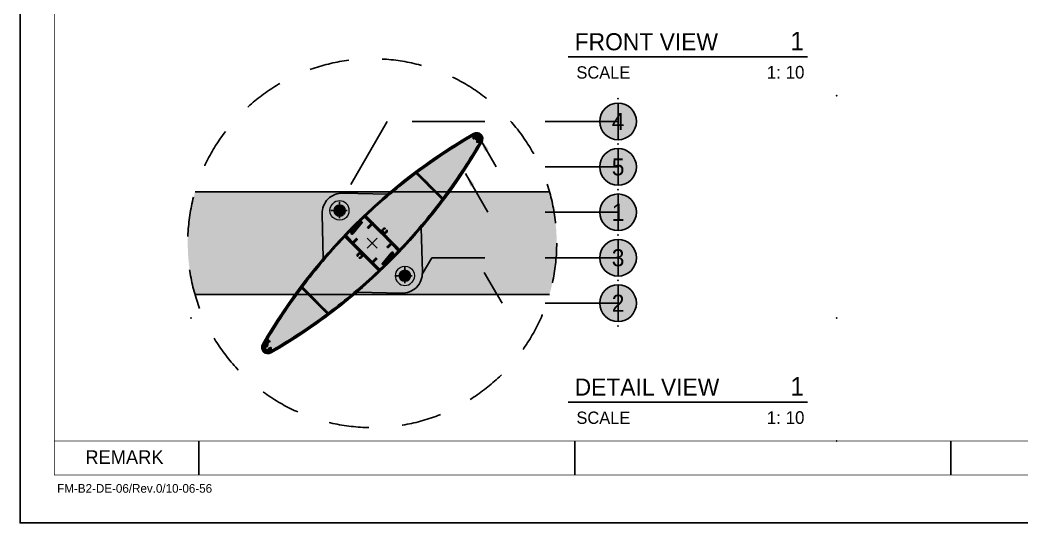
# Model space of a CAD drawing. Header units: millimetres. Extents: x -244126 to 368105, y -173968 to 259060.
# Drawn here: x -202266 to -200800, y 232018 to 232754 of the extents above; entities that cross this region are included whole.
import ezdxf
from ezdxf.enums import TextEntityAlignment as Align
from ezdxf.xclip import XClip

# ---------------------------------------------------------------- set-up
doc = ezdxf.new("R2010")
doc.units = ezdxf.units.MM
doc.header["$MEASUREMENT"] = 0
doc.header["$XCLIPFRAME"] = 0
for name, pattern in [('005_GG_TA_LINE', [13.75, 5, -1.25, 1.25, -1.25, 5]), ('BORDER2', [22.224999999999998, 6.35, -3.175, 6.35, -3.175, 0, -3.175]), ('HIDDEN', [9.524999999999999, 6.35, -3.175]), ('TA_GL_000.00010', [0.000275, 0.0001, -2.5e-05, 2.5e-05, -2.5e-05, 0.0001]), ('TA_HL_003.00000', [19.5, 10.65, -8.85]), ('TA_HL_011.00000', [71.5, 39.05, -32.45])]:
    doc.linetypes.add(name, pattern=pattern)
for name, color, linetype in [('000 - H A T C H', 8, 'Continuous'), ('000 - L I N E 0.1', 1, 'Continuous'), ('000 - SYMBOL CON', 1, 'Continuous'), ('000 - T E X T', 4, 'Continuous'), ('000 - TITLEBLOCK', 4, 'Continuous'), ('001 - ASCESSORIES', 1, 'Continuous'), ('A03_SUN LOUVER', 7, 'Continuous'), ('A04_TUBE SERIES', 7, 'Continuous')]:
    doc.layers.add(name, color=color, linetype=linetype)
doc.styles.add('BROWALLIA', font='BrowalliaUPC.ttf')
doc.styles.add('century gothic111111', font='CordiaUPC.ttf')
doc.styles.add('Cetury Gothic', font='GOTHIC.TTF')
doc.styles.add('TA', font='Cordia New.ttf', dxfattribs={"height": 4.5})

# ---------------------------------------------------------------- blocks, each defined once
blk = doc.blocks.new('A$Cfd196da9')
at = {"color": 0, "linetype": 'ByBlock', "const_width": 0.1}
blk.add_lwpolyline([(-143.5, -98.00000000003524), (96.5, -98.00000000003524), (96.5, 98.99999999999818), (-143.5, 98.99999999999818)], close=True, dxfattribs=at)
blk = doc.blocks.new('*U1673')
at = {"linetype": '005_GG_TA_LINE'}
blk.add_point((250, 299.9999999996476), dxfattribs=at)
at = {"layer": '000 - L I N E 0.1', "color": 21, "linetype": 'Continuous'}
blk.add_lwpolyline([(0, 71.1971339030606), (0, 0), (71.1971339030606, 0)], dxfattribs=at)
at = {"layer": '000 - T E X T', "color": 3}
for p, q in [((261.4765091135632, 119.9999999996498), (261.4765091135632, 69.99999999964984)), ((811.87375683754, 69.99999999964984), (811.87375683754, 119.9999999996498)), ((1362.271004561535, 69.99999999964984), (1362.271004561553, 119.9999999996498))]:
    blk.add_line(p, q, dxfattribs=at)
at = {"layer": '000 - T E X T', "color": 3, "const_width": 1}
blk.add_lwpolyline([(50, 119.9999999996498), (2450, 119.9999999996498)], dxfattribs=at)
at = {"layer": '000 - TITLEBLOCK', "color": 250}
blk.add_lwpolyline([(0, 0), (2970, 0), (2970, 2100), (0, 2100)], close=True, dxfattribs=at)
at = {"layer": '000 - T E X T', "color": 3, "xscale": 10, "yscale": 10, "zscale": 10}
blk.add_blockref('A$Cfd196da9', (1485, 1050), dxfattribs=at)
at = {"color": 4, "insert": (95.58882643084871, 106.4060291257647), "char_height": 20, "width": 1141.234948763232, "attachment_point": 1, "style": 'BROWALLIA'}
blk.add_mtext('{\\fCentury Gothic|b0|i0|c0|p34;REMARK}', dxfattribs=at)
at = {"color": 4, "style": 'TA'}
blk.add_attdef('PAPER_SIZE', text='', height=12.50998367345766, dxfattribs=at).set_placement((2842.995067850788, 49.87028139448739), align=Align.MIDDLE_RIGHT)
blk.add_attdef('SCALE_SIZE', text='', height=12.50998367345766, dxfattribs=at).set_placement((2867.554201128914, 50.13082263313663), align=Align.MIDDLE_LEFT)
at = {"layer": '000 - H A T C H', "color": 4, "insert": (54.36433684764779, 56.98803205547847), "char_height": 12.71377391126103, "attachment_point": 1, "style": 'century gothic111111'}
blk.add_mtext('FM-B2-DE-06/Rev.0/10-06-56', dxfattribs=at)
at = {"layer": '000 - T E X T', "color": 250, "style": 'TA'}
for tag, height, p in [('SUPERLINK', 10, (86.32317634900346, 2078.826699316296)), ('NAMEFILE', 10, (86.32317634900346, 2058.824493454349)), ('SC', 200, (16.81878784194168, 1876.05266127201))]:
    blk.add_attdef(tag, text='', height=height, dxfattribs=at).set_placement(p, align=Align.MIDDLE_LEFT)
at = {"layer": '000 - T E X T', "color": 4, "style": 'TA'}
for tag, height, p in [('NAME_JOB_1', 10, (2618.32502490668, 1691.250219992789)), ('NAME_JOB_2', 10, (2618.32502490668, 1669.433742874417)), ('NAME_PROJECT_1', 15, (2469.03275000479, 1594.845360615163)), ('NAME_PROJECT_2', 15, (2469.03275000479, 1557.845360615165)), ('NAME_PROJECT_3', 15, (2469.03275000479, 1520.845360615167)), ('CODE_VALUE_1', 9.5, (2605.742611941994, 1445.609880454931)), ('CODE_VALUE_2', 9.5, (2605.742611941994, 1415.609880454931)), ('PART_NAME_VALUE_1', 9.5, (2605.742611941994, 1379.371725649899)), ('PART_NAME_VALUE_2', 9.5, (2605.742611941994, 1349.371725649899)), ('PART_NAME_VALUE_3', 9.5, (2605.742611941994, 1319.371725649899)), ('MATTERIAL_VALUE_1', 18, (2609.784307075206, 1284.517467701721)), ('SPEC_VALUE', 18, (2609.784307075206, 1243.42055443356)), ('THICKNESS_VALUE', 18, (2609.784307075206, 1202.642230684746)), ('COATING_VALUE_1', 18, (2609.784307075206, 1162.501056879041)), ('COATING_VALUE_2', 18, (2609.784307075206, 1122.359883073336)), ('NAME_TITLE_1', 12, (2472.532750004793, 388.0866898310524)), ('NAME_TITLE_2', 12, (2472.532750004793, 354.7866898310531)), ('NAME_TITLE_3', 12, (2472.532750004793, 321.4866898310538)), ('DRAWING_NO1', 12, (2473.054355479308, 164.5768913194888)), ('DRAWING_NO2', 12, (2473.054355479308, 124.5724795955948))]:
    blk.add_attdef(tag, text='', height=height, dxfattribs=at).set_placement(p, align=Align.MIDDLE_LEFT)
for tag, p in [('NAME_DAFT', (2767.054879494062, 681.0803760391218)), ('NAME_CHECKED', (2767.054879494062, 612.9758482325178)), ('NAME_DESIGNER', (2767.054879494062, 546.0563036077792)), ('NAME_DESIGN_MGR', (2767.054879494062, 475.5818094374445))]:
    blk.add_attdef(tag, text='', height=18, dxfattribs=at).set_placement(p, align=Align.MIDDLE_CENTER)
for tag, p, height in [('REV', (2767.631510525644, 251.2497692452098), 18.7649755101865), ('NAME_REMARK', (276.4294988200709, 86.51984632989297), 20)]:
    blk.add_attdef(tag, p, '', height=height, dxfattribs=at)
at = {"layer": '000 - T E X T', "color": 4, "style": 'Cetury Gothic'}
for tag, p in [('SHEET_NO.', (2807.894714310223, 169.9887181451186)), ('TOTAL_SHEET_NO.', (2804.829214300662, 88.19920715664921))]:
    blk.add_attdef(tag, text='', height=18, dxfattribs=at).set_placement(p, align=Align.CENTER)
blk = doc.blocks.new('*U2947')
at = {"color": 4}
blk.add_line((-4.258498455800009, 5.700827209227327), (-39.25849845580001, 5.700827209227327), dxfattribs=at)
at = {"linetype": 'TA_GL_000.00010'}
blk.add_point((8.881784197001252e-16, 18), dxfattribs=at)
blk.add_point((0, 0))
at = {"color": 4, "linetype": 'BORDER2', "style": 'Cetury Gothic'}
blk.add_text('SCALE', height=1.8, dxfattribs=at).set_placement((-38.06962739612595, 2.507720990193548))
at = {"color": 0, "style": 'TA'}
for tag, p in [('HEADING2', (-38.32903347561796, 10.64992116065969)), ('HEADING', (-38.32903347561796, 6.649921160659689))]:
    blk.add_attdef(tag, p, '', height=2.5, dxfattribs=at)
for tag, height, p in [('LO', 2.7, (-4.758498455798417, 6.649921160659687)), ('SC', 1.85, (-4.699605285589541, 2.507720990193548))]:
    blk.add_attdef(tag, text='', height=height, dxfattribs=at).set_placement(p, align=Align.RIGHT)
blk = doc.blocks.new('*U1777')
at = {"color": 0}
blk.add_wipeout([(3.637978807091713e-12, 50), (3.637978807091713e-12, -50), (2500.0000000000036, -50), (2500.0000000000036, 50)], dxfattribs=at).dxf.layer = '001 - ASCESSORIES'
at = {"layer": '001 - ASCESSORIES', "color": 0}
blk.add_lwpolyline([(3.645084234449314e-12, 50.00000000000001), (3.623767952376511e-12, -49.99999999999999), (2500.000000000003, -50.00000000000016), (2500.000000000003, 49.99999999999983)], close=True, dxfattribs=at)
blk = doc.blocks.new('000 - ASSCESSORIES_FAMELINE_AL.END_CAP_FOR_AF_300_TOP_VIEW_PART_1_of_4')
at = {"layer": '000 - H A T C H'}
h = blk.add_hatch(color=250, dxfattribs=at)
edge = h.paths.add_edge_path()
edge.add_line((44.26472835011374, 23.25153372617945), (14.52266582313227, 54.66245292382609))
edge.add_arc((-0.3262194707072616, 40.44413862827247), 20.55844974400425, 43.75724557493645, 89.09079801459133)
edge.add_line((0, 61), (0, 54.39999996224135))
edge.add_arc((0, 44.99999996876431), 9.399999993477032, -90, 90, ccw=False)
edge.add_line((0, 35.59999997528728), (0, 0))
edge.add_line((0, 0), (150, 0))
edge.add_arc((143.9253125867756, -0.05756107502707097), 6.074960118860481, 0.5428934427453079, 74.97374580631451)
edge.add_arc((5.427125415735645e-11, -536.1842101542244), 561.1842101368545, 74.97302848763162, 85.47596078445538)
at = {"layer": '001 - ASCESSORIES', "color": 0}
blk.add_lwpolyline([(150, 0, 0.3340455848577997), (145.5562401227216, 5.794662744228845, 0.04588564638147995), (44.26472835011373, 23.25153372617933), (14.52266582313314, 54.66245292382519, 0.2004257880829333), (0, 61)], format="xyb", dxfattribs=at)
at = {"layer": '001 - ASCESSORIES', "color": 8, "linetype": 'Continuous', "lineweight": 15}
for radius in [9.399999993477033, 4.499999996877314]:
    blk.add_arc((0, 44.99999996876431), radius, 270, 90, dxfattribs=at)
blk = doc.blocks.new('000 - ASSCESSORIES_FAMELINE_AL.END_CAP_FOR_AF_300_TOP_VIEW')
at = {"layer": '001 - ASCESSORIES', "color": 0}
blk.add_point((0, 0), dxfattribs=at)
at = {"layer": '001 - ASCESSORIES', "color": 0, "xscale": -1}
blk.add_blockref('000 - ASSCESSORIES_FAMELINE_AL.END_CAP_FOR_AF_300_TOP_VIEW_PART_1_of_4', (0, 0), dxfattribs=at)
at = {"layer": '001 - ASCESSORIES', "color": 0}
blk.add_blockref('000 - ASSCESSORIES_FAMELINE_AL.END_CAP_FOR_AF_300_TOP_VIEW_PART_1_of_4', (0, 0), dxfattribs=at)
at = {"layer": '001 - ASCESSORIES', "color": 0, "rotation": 180}
blk.add_blockref('000 - ASSCESSORIES_FAMELINE_AL.END_CAP_FOR_AF_300_TOP_VIEW_PART_1_of_4', (0, 0), dxfattribs=at)
at = {"layer": '001 - ASCESSORIES', "color": 0, "xscale": -1, "rotation": 180}
blk.add_blockref('000 - ASSCESSORIES_FAMELINE_AL.END_CAP_FOR_AF_300_TOP_VIEW_PART_1_of_4', (0, 0), dxfattribs=at)
blk = doc.blocks.new('000 - FAMELINE_AL.SUN_LV_AF_300_CUT_VIEW_PART_1_of_2')
at = {"layer": '000 - H A T C H'}
h = blk.add_hatch(dxfattribs=at)
h.set_pattern_fill('ANSI32', color=256, scale=0.1)
h.set_pattern_definition([(45, (1e-07, 0), (-0.6735192090801867, 0.6735192090801867), []), (45, (0.4490130999976489, 0), (-0.6735192090801867, 0.6735192090801867), [])])
edge = h.paths.add_edge_path()
edge.add_line((-12.69999989999709, -14.5), (-12.69999989999709, -22.96252179788644))
edge.add_arc((-12.39999989999619, -22.96252179788514), 0.3000000000009049, 180.0000000002476, 268.729579930849)
edge.add_arc((1.010724819394682e-07, 536.1842102674107), 559.5842103790587, 268.7295799305708, 269.2112908458474)
edge.add_arc((-7.700000101717837, -23.14700182279376), 0.1999999999846368, 269.2112906221153, 359.9999998045877)
edge.add_line((-7.500000101733201, -23.14700182347588), (-7.500000101733201, -21.33554905166602))
edge.add_arc((-7.300000101733083, -21.33554905166629), 0.2000000000001174, 94.99999999989979, 179.9999999999227, ccw=False)
edge.add_line((-7.317431250282277, -21.13631011204779), (6.384361544324896, -19.93755857253745))
edge.add_line((6.384361544324896, -19.93755857253745), (7.573502437872924, -19.93755857253745))
edge.add_arc((7.573502437872773, -20.13755857254167), 0.2000000000042164, 40.29714280170782, 89.99999999995669, ccw=False)
edge.add_arc((6.963341971657395, -20.65495996967756), 1.000000000185679, -102.31057074687902, 40.29714279829642, ccw=False)
edge.add_line((6.750131329593535, -21.63196622476607), (6.463341971552985, -21.13523248556703))
edge.add_line((6.463341971552985, -21.13523248556703), (-5.413028147479815, -22.17428023481989))
edge.add_arc((-5.40000010173248, -22.77413877649765), 0.599999999999801, 91.24418450716492, 271.0070075805223)
edge.add_line((-5.389455285913606, -23.37404610839076), (-0.6000001017317453, -23.80000011160882))
edge.add_arc((-0.6000001017549951, -24.40000011161049), 0.6000000000016641, -91.93687809869272, 89.99999999777981, ccw=False)
edge.add_arc((1.0000535155541e-07, 536.1842102123957), 561.1842103240335, 254.9671165591227, 269.93667071991433, ccw=False)
edge.add_arc((-143.9999998996585, -4.263800388132184e-12), 6.000000100977642, 105.0328834441222, 254.9671165619929, ccw=False)
edge.add_arc((1.003206904215403e-07, -536.1842102147752), 561.1842103264052, 90.0306457604641, 105.03288344091101, ccw=False)
edge.add_arc((-0.2999996984743082, 24.69991988105383), 0.3000000002147847, 4.1291173147328664e-08, 90.03064580192978, ccw=False)
edge.add_line((3.017404767684638e-07, 24.69991988127003), (3.017404767684638e-07, 24.20157889305665))
edge.add_arc((0.6000003017390402, 24.20157889305504), 0.5999999999985635, 179.9999999998463, 264.9177257110026)
edge.add_line((0.5468486145102022, 23.60393778156504), (4.182792874234258, 23.28057218916365))
edge.add_arc((4.137739819342601, 22.77399263906934), 0.5085790187658414, -85.0000000003829, 84.91772571131582, ccw=False)
edge.add_line((4.182065401465628, 22.26734891701381), (-6.163450113767646, 21.36223359109863))
edge.add_arc((-6.189596836592891, 21.66109200052944), 0.3000000000033566, 210.0000000003152, 275.0000000001255, ccw=False)
edge.add_line((-6.449404457730304, 21.51109200052633), (-7.422896813005388, 23.19723022065227))
edge.add_arc((-7.682704434144409, 23.04723022065147), 0.3000000000035955, 29.9999999997803, 90.78707816440158)
edge.add_arc((9.965100034037278e-08, -536.1842101817648), 559.584210293406, 90.78707816472217, 91.27042006943643)
edge.add_line((-12.40665125846939, 23.26244805454371), (-12.69999989999709, 14.5))
edge.add_arc((-12.399999899996, 14.50000000000182), 0.3000000000010914, 180.0000000003474, 270.0000000003474)
edge.add_line((-12.39999989999418, 14.20000000000073), (-7.799999899995634, 14.20000000000073))
edge.add_arc((-7.799999899996544, 14.10000000000127), 0.0999999999994543, -5.210836206970271e-10, 89.99999999947892, ccw=False)
edge.add_line((-7.699999899997089, 14.10000000000036), (-7.699999899997089, 12.80000000000109))
edge.add_arc((-7.799999899996544, 12.80000000000018), 0.0999999999994543, -89.99999999947892, 5.210836206970271e-10, ccw=False)
edge.add_line((-7.799999899995634, 12.70000000000073), (-12.39999989999418, 12.70000000000073))
edge.add_arc((-12.39999989999573, 12.39999999999936), 0.300000000001365, 89.99999999970484, 179.9999999996004)
edge.add_line((-12.69999989999709, 12.40000000000146), (-12.69999989999709, -12.39999999999964))
edge.add_arc((-12.39999989999509, -12.39999999999873), 0.3000000000020009, 180.0000000001737, 270.0000000001737)
edge.add_line((-12.39999989999418, -12.70000000000073), (-7.799999899995634, -12.69999999999891))
edge.add_arc((-7.799999899996453, -12.79999999999827), 0.09999999999936371, -5.729816621169448e-10, 89.99999999953081, ccw=False)
edge.add_line((-7.699999899997089, -12.79999999999927), (-7.699999899997089, -14.09999999999854))
edge.add_arc((-7.799999899996544, -14.09999999999945), 0.0999999999994543, -89.99999999947892, 5.210836206970271e-10, ccw=False)
edge.add_line((-7.799999899995634, -14.19999999999891), (-12.39999989999418, -14.19999999999891))
edge.add_arc((-12.39999989999509, -14.50000000000091), 0.3000000000020009, 89.9999999998263, 179.9999999998263)
edge = h.paths.add_edge_path(flags=16)
edge.add_arc((-78.03686660911126, 17.62900320166201), 0.3000000000013996, 98.02064417349526, 179.999999999255)
edge.add_line((-78.33686660911266, 17.62900320166591), (-78.33686660915632, -17.62900320165318))
edge.add_arc((-78.03686661012334, -17.62900320249094), 0.2999999990329769, 179.9999998399986, 261.9793556658627)
edge.add_arc((1.011249963767114e-07, 536.1842102251926), 559.5842103368594, 261.9793558258327, 268.4631431674327)
edge.add_arc((-14.9999998999993, -22.89881396002464), 0.3000000000022138, 268.463143167099, 359.9999999997374)
edge.add_line((-14.69999989999709, -22.89881396002602), (-14.69999989999709, -3.162277660168911))
edge.add_arc((-15.69999989999796, -3.162277660167817), 1.000000000000865, 359.9999999999374, 475.3769335251397)
edge.add_arc((-17.19999989999596, -9.003686685105095e-12), 2.499999999989634, 217.8374797629646, 295.3769335252099, ccw=False)
edge.add_arc((-18.93745850881503, -1.349532357017301), 0.299999999996024, 120.0000000009928, 217.8374797640897, ccw=False)
edge.add_line((-19.08745850881754, -1.089724735888012), (-18.91245427895122, -0.9886859966627526))
edge.add_arc((-18.76245427895245, -1.248493617795285), 0.2999999999969645, 38.626926558658226, 120.00000000006489, ccw=False)
edge.add_arc((-17.19999989999382, -2.733837969105814e-12), 1.700000000001968, 218.6269265584073, 501.3730734411999)
edge.add_arc((-18.76245427894987, 1.248493617802246), 0.3000000000027082, 239.9999999999994, 321.373073441406, ccw=False)
edge.add_line((-18.91245427895122, 0.9886859966645716), (-19.08745850881754, 1.089724735888012))
edge.add_arc((-18.93745850881736, 1.349532357021483), 0.299999999998478, 142.1625202368455, 239.9999999997925, ccw=False)
edge.add_arc((-17.19999989999893, 3.502309553482519e-12), 2.499999999997521, 64.62306647480051, 142.1625202369634, ccw=False)
edge.add_arc((-15.69999989999738, 3.162277660168726), 1.00000000000029, 244.6230664748082, 360.0000000000106)
edge.add_line((-14.69999989999709, 3.162277660168911), (-14.69999989999709, 22.89881396002602))
edge.add_arc((-14.9999998999993, 22.89881396002464), 0.3000000000022123, 2.625865944996915e-10, 91.53685683290105)
edge.add_arc((9.979628146083996e-08, -536.1842102099766), 559.5842103216132, 91.53685683247308, 98.02064417407306)
edge = h.paths.add_edge_path(flags=16)
edge.add_arc((-141.9130206551788, -3.965039364096049), 1.110763524366557, 122.0267026727237, 248.7928853530536, ccw=False)
edge.add_arc((-143.4475707621703, -1.260937655902352), 1.999999999982232, 298.212829105697, 320.9152797126032)
edge.add_arc((-142.0503845381477, -2.395781546196623), 0.1999999999997857, 320.9152797125727, 420.0000000002483)
edge.add_line((-141.9503845381485, -2.222576465439488), (-143.7690910978643, -1.172545743605951))
edge.add_arc((-144.9999998999922, -2.909563241174092e-12), 1.699999999999228, 43.60896063099341, 316.39103936936215, ccw=False)
edge.add_line((-143.7690910978716, 1.17254574360777), (-141.9503845381413, 2.22257646543585))
edge.add_arc((-142.0503845381398, 2.395781546197423), 0.200000000003344, 299.9999999989749, 399.0847202856335)
edge.add_arc((-143.447570762173, 1.260937655885139), 2.00000000000531, 39.084720287428, 61.78717089433421)
edge.add_arc((-141.9130206561253, 3.965039364300599), 1.110763524031073, 111.20711469428491, 237.97329737448348, ccw=False)
edge.add_arc((9.747067508669716e-08, -536.1842101997086), 559.5842103111183, 98.2379621871205, 104.73344099622571, ccw=False)
edge.add_arc((-80.13686660911428, 17.32903309062183), 0.3000000000016116, 3.8608050090260804e-10, 98.23796218753728, ccw=False)
edge.add_line((-79.83686660911266, 17.32903309062385), (-79.83686660915632, -17.32903309061476))
edge.add_arc((-80.13686660915397, -17.32903309061443), 0.2999999999976524, 261.7620378129924, 359.9999999999376, ccw=False)
edge.add_arc((9.431794012471073e-08, 536.1842101843636), 559.5842102954743, 255.2665590038648, 261.76203781297, ccw=False)
blk.add_point((-6.410457193851516e-10, -3.274180926382542e-10))
at = {"layer": 'A03_SUN LOUVER', "color": 0}
for points in [[(-12.69999989999709, -14.5), (-12.69999989999709, -22.96252179788644, 0.4077340483819051), (-12.40665125887684, -23.26244805453098, 0.002101863473810399), (-7.702753129867085, -23.34698287397077, 0.4182511765308896), (-7.500000101733201, -23.14700182347588), (-7.500000101733201, -21.33554905166602, -0.3888787318531037), (-7.317431250282277, -21.13631011204779), (6.384361544324896, -19.93755857253745), (7.573502437872924, -19.93755857253745, -0.2203348001535735), (7.726042554385606, -20.00820822327296, -0.7173014346399149), (6.750131329593535, -21.63196622476607), (6.463341971552985, -21.13523248556703), (-5.413028147479815, -22.17428023481989, 0.9979323798598794), (-5.389455285913606, -23.37404610839076), (-0.6000001017317457, -23.80000011160882, -1.017046923230914), (-0.6202791788681109, -24.99965731287921, -0.06541004824665045), (-145.5562401501309, -5.794662845635685, -0.7668711655260156), (-145.5562401507494, 5.794662845461062, -0.06555326848878645), (-0.3001601595104487, 24.99991983835571, -0.4143702306790109), (3.017404767684638e-07, 24.69991988127003), (3.017404767684638e-07, 24.20157889305665, 0.3884655114578036), (0.5468486145102022, 23.60393778156504), (4.182792874234258, 23.28057218916365, -0.915670971886964), (4.182065401465628, 22.26734891701381), (-6.163450113767646, 21.36223359109863, -0.2914734195851912), (-6.449404457730304, 21.51109200052633), (-7.422896813005388, 23.19723022065227, 0.2716334435158138), (-7.686825436162359, 23.34720191489032, 0.002108980039294419), (-12.40665125846939, 23.26244805454371), (-12.69999989999709, 14.5, 0.414213562373095), (-12.39999989999418, 14.20000000000073), (-7.799999899995634, 14.20000000000073, -0.414213562373095), (-7.699999899997089, 14.10000000000036), (-7.699999899997089, 12.80000000000109, -0.414213562373095), (-7.799999899995634, 12.70000000000073), (-12.39999989999418, 12.70000000000073, 0.4142135623725622), (-12.69999989999709, 12.40000000000146), (-12.69999989999709, -12.39999999999964, 0.414213562373095), (-12.39999989999418, -12.70000000000073), (-7.799999899995634, -12.69999999999891, -0.4142135623736278), (-7.699999899997089, -12.79999999999927), (-7.699999899997089, -14.09999999999854, -0.414213562373095), (-7.799999899995634, -14.19999999999891), (-12.39999989999418, -14.19999999999891, 0.414213562373095)], [(-78.0787255773765, 17.92606855941449, 0.3737820138691924), (-78.33686660911266, 17.62900320166591), (-78.33686660915632, -17.62900320165318, 0.3737820138697105), (-78.07872557908635, -17.92606855916711, 0.02829840943868344), (-15.00804589864932, -23.19870604379321, 0.4220919004688908), (-14.69999989999709, -22.89881396002602), (-14.69999989999709, -3.162277660168911, 0.5507604245865321), (-16.12857132856956, -2.258769757261689, -0.3518586728565229), (-19.17438468273834, -1.533559496612725, -0.4548701274340908), (-19.08745850881754, -1.089724735888012), (-18.91245427895122, -0.9886859966627526, -0.3707699816195648), (-18.5280861221116, -1.061219575127325, 2.853402154542438), (-18.52808612210432, 1.061219575130963, -0.3707699816195648), (-18.91245427895122, 0.9886859966645716), (-19.08745850881754, 1.089724735888012, -0.4548701274333012), (-19.17438468274562, 1.533559496614544, -0.3518586728561191), (-16.12857132856956, 2.258769757263508, 0.5507604245865323), (-14.69999989999709, 3.162277660168911), (-14.69999989999709, 22.89881396002602, 0.4220919004688907), (-15.00804589864932, 23.19870604379321, 0.02829840943868338)], [(-142.314828627569, -5.000580749259825, -0.6174087660379708), (-142.5020745905866, -3.023332898023, 0.09938340767067787), (-141.8951416243661, -2.521875311786062, 0.4614546159246116), (-141.9503845381485, -2.222576465439488), (-143.7690910978643, -1.172545743605951, -2.499611480493453), (-143.7690910978716, 1.17254574360777), (-141.9503845381413, 2.22257646543585, 0.4614546159191981), (-141.8951416243516, 2.521875311784243, 0.09938340767067784), (-142.5020745905793, 3.023332898026638, -0.6174087660371858), (-142.3148286292497, 5.00058074881963, -0.02834946401474949), (-80.17985201719497, 17.62593754443333, -0.4569807975653656), (-79.83686660911266, 17.32903309062385), (-79.83686660915632, -17.32903309061476, -0.4569807975642661), (-80.17985201723135, -17.62593754442241, -0.02834946401474949)]]:
    blk.add_lwpolyline(points, format="xyb", close=True, dxfattribs=at)
blk = doc.blocks.new('000 - FAMELINE_AL.SUN_LV_AF_300_CUT_VIEW')
at = {"layer": 'Defpoints', "color": 250}
for p, q in [((6.923684722735746, 0), (-6.923684722735746, 0)), ((0, 6.923684722735746), (0, -6.923684722735746))]:
    blk.add_line(p, q, dxfattribs=at)
at = {"layer": 'A03_SUN LOUVER', "color": 0}
blk.add_blockref('000 - FAMELINE_AL.SUN_LV_AF_300_CUT_VIEW_PART_1_of_2', (-1.000078668766946e-07, 3.274180926382542e-10), dxfattribs=at)
at = {"layer": 'A03_SUN LOUVER', "color": 0, "rotation": 180}
blk.add_blockref('000 - FAMELINE_AL.SUN_LV_AF_300_CUT_VIEW_PART_1_of_2', (1.000078677246014e-07, -3.274180926382419e-10), dxfattribs=at)
blk = doc.blocks.new('*U1668')
at = {"layer": '001 - ASCESSORIES', "color": 0, "rotation": 45.00000000000001}
blk.add_blockref('000 - ASSCESSORIES_FAMELINE_AL.END_CAP_FOR_AF_300_TOP_VIEW', (-2.947915089361279e-08, 7.116896589460294e-08), dxfattribs=at)
at = {"layer": 'A03_SUN LOUVER', "color": 3, "rotation": 45.00000000000001}
blk.add_blockref('000 - FAMELINE_AL.SUN_LV_AF_300_CUT_VIEW', (-2.94785881724756e-08, 7.116952861574014e-08), dxfattribs=at)
blk = doc.blocks.new('000 - DYNAMIC_VIEW_ASSCESSORIES_FLAT_HEAD_SELF_DRILLING_SCREW_No.8_TOP_VIEW')
at = {"layer": '000 - H A T C H'}
h = blk.add_hatch(color=250, dxfattribs=at)
h.dxf.hatch_style = 1
edge = h.paths.add_edge_path()
edge.add_arc((2.273738077251244e-10, 0), 5.4, 0, 360)
at = {"layer": '001 - ASCESSORIES', "color": 0}
for p, q in [((-1.259695539824571, 0.685227454828527), (-4.544373720146394, 0.685227454828527)), ((-0.6852274546011532, 4.544373719847113), (-0.6852274546011532, 1.259695539792797)), ((0.6852274550559008, 1.259695539792797), (0.6852274550559008, 4.544373719847113)), ((4.544373720078665, 0.685227454828527), (1.259695539756843, 0.685227454828527)), ((-4.544373720146394, -0.685227454828527), (-1.259695539824571, -0.685227454828527)), ((-0.6852274546011532, -1.259695540051945), (-0.6852274546011532, -4.54437372011462)), ((0.6852274550559008, -4.54437372011462), (0.6852274550559008, -1.259695540051945)), ((1.259695539756843, -0.685227454828527), (4.544373720078665, -0.685227454828527))]:
    blk.add_line(p, q, dxfattribs=at)
blk.add_circle((2.273738077251244e-10, 0), 5.4, dxfattribs=at)
for centre, radius, start, end in [((2.273738077251244e-10, 0), 4.595744680851064, 171.4252019011913, 188.5747980988086), ((-1.259695539824571, 1.259695539792797), 0.574468085106383, 270, 0), ((2.273738077251244e-10, 0), 4.595744680851064, 81.42520190129437, 98.57479809870566), ((1.259695539756843, 1.259695539792797), 0.574468085106383, 180, 270), ((2.273738077251244e-10, 0), 4.595744680851064, 351.4252019011913, 8.574798098808694), ((-1.259695539824571, -1.259695540051945), 0.574468085106383, 0, 90), ((2.273738077251244e-10, 0), 4.595744680851064, 261.4252019012943, 278.5747980987056), ((1.259695539756843, -1.259695540051945), 0.574468085106383, 90, 180)]:
    blk.add_arc(centre, radius, start, end, dxfattribs=at)
at = {"layer": 'Defpoints', "color": 250, "linetype": 'HIDDEN'}
for p, q in [((-8.617021276556464, 0), (8.617021276488735, 0)), ((2.273738077251244e-10, 8.617021276779656), (2.273738077251244e-10, -8.617021276261362))]:
    blk.add_line(p, q, dxfattribs=at)
blk = doc.blocks.new('*U4280')
at = {"layer": '001 - ASCESSORIES', "color": 0}
blk.add_blockref('000 - DYNAMIC_VIEW_ASSCESSORIES_FLAT_HEAD_SELF_DRILLING_SCREW_No.8_TOP_VIEW', (-6.984919309616089e-10, 0), dxfattribs=at)
blk = doc.blocks.new('000 - FAMELINE_BUBBLE_TYP.DETAIL_AL.SUN_LV._AF300+END_CAP_CUT_VIEW_TYPE_1')
at = {"color": 2}
ref = blk.add_blockref('*U1777', (-2299.999999899355, 2.270098775625229e-09), dxfattribs=at)
XClip(ref).set_block_clipping_path([(2274.3833292214026, 178.1678594673945), (2225.2252977702547, 163.7337590926399), (2182.1250680004428, 136.0349233125931), (2148.5743642009816, 97.31534707083418), (2127.2912648599845, 50.71186016028399), (2120.000000110594, -7.117331540224212e-08), (2127.2912648599845, -50.71186030263064), (2148.5743642009816, -97.31534721318084), (2182.1250680004428, -136.0349234549398), (2225.225297770254, -163.7337592349867), (2274.3833292214026, -178.1678596097413), (2325.616670999785, -178.1678596097413), (2374.7747024509335, -163.7337592349868), (2417.874932220745, -136.0349234549401), (2451.4256360202066, -97.31534721318124), (2472.7087353612037, -50.71186030263108), (2480.000000110594, -7.117378121345814e-08), (2472.7087353612037, 50.711860160283564), (2451.425636020207, 97.31534707083378), (2417.874932220746, 136.0349233125928), (2374.774702450934, 163.7337590926397), (2325.616670999786, 178.1678594673944)])
at = {"layer": '000 - H A T C H'}
h = blk.add_hatch(dxfattribs=at)
h.set_pattern_fill('DOTS', color=8, scale=25)
h.set_pattern_definition([(0, (0, 0), (0.78125, 1.5625), [0, -1.5625])])
edge = h.paths.add_edge_path()
edge.add_arc((2.112392394337803e-07, -6.890331860631704e-08), 180.0000000000007, 163.8723797632559, 196.1276201895775)
edge.add_line((-172.9161644672477, -49.9999999977299), (172.9161648897243, -49.99999999773097))
edge.add_arc((2.112392394337803e-07, -6.890331860631704e-08), 180.0000000000007, 343.8723798104222, 376.1276202367439)
edge.add_line((172.9161648485642, 50.0000000022701), (-172.9161644260868, 50.00000000227009))
at = {"layer": '000 - SYMBOL CON', "color": 2, "linetype": 'ByBlock'}
blk.add_circle((2.112392394337803e-07, -6.890331860631704e-08), 180, dxfattribs=at)
at = {"color": 3}
blk.add_blockref('*U1668', (1.40065822051838e-07, 2.270098775625229e-09), dxfattribs=at)
at = {"layer": '001 - ASCESSORIES'}
for p in [(-31.81980505966749, 31.81980520224897), (31.81980520247816, -31.81980506014224)]:
    blk.add_blockref('*U4280', p, dxfattribs=at)
blk = doc.blocks.new('000 - ARROW FOR SYMBOL')
at = {"layer": '000 - SYMBOL CON', "color": 0, "linetype": 'HIDDEN'}
blk.add_solid([(1.288675134594087, 1.565384140907554), (0, 0), (0.7113248654059134, 1.898717474236037)], dxfattribs=at)
blk = doc.blocks.new('*U4371')
h = blk.add_hatch(color=250)
h.dxf.hatch_style = 1
edge = h.paths.add_edge_path()
edge.add_arc((0, 4.440892098500626e-16), 2.682889368654322, 0, 360)
for p in [(0, 3.32561480080992), (0, -3.325614800809919)]:
    blk.add_point(p)
at = {"layer": '000 - SYMBOL CON', "color": 0, "linetype": 'ByBlock'}
for points in [[(0, -1.224646799147353e-15), (-17.82907308293507, 3.142216657408779e-15), (-20.22136153971452, 4.143565153496788)], [(-17.82907308293507, 1.917569858261426e-15), (-17.82907308293507, 3.142216657408779e-15), (-20.22136153972378, 4.143565153512624)]]:
    blk.add_lwpolyline(points, dxfattribs=at)
at = {"layer": '000 - SYMBOL CON', "color": 2}
blk.add_circle((0, 4.440892098500626e-16), 2.682889368654322, dxfattribs=at)
at = {"layer": 'Defpoints', "color": 250}
blk.add_line((0, -2.682889368654322), (4.440892098500626e-16, 2.682889368654322), dxfattribs=at)
at = {"layer": '000 - SYMBOL CON', "color": 0, "xscale": -1, "rotation": 180}
for p in [(-20.22136153971452, 4.143565153496788), (-20.22136153972378, 4.143565153512624)]:
    blk.add_blockref('000 - ARROW FOR SYMBOL', p, dxfattribs=at)
at = {"layer": '000 - T E X T', "style": 'BROWALLIA'}
blk.add_attdef('NO.CODE', text='', height=2.5, dxfattribs=at).set_placement((0, 0), align=Align.MIDDLE_CENTER)
blk = doc.blocks.new('*U4370')
h = blk.add_hatch(color=250)
h.dxf.hatch_style = 1
edge = h.paths.add_edge_path()
edge.add_arc((0, 4.440892098500626e-16), 2.682889368654322, 0, 360)
for p in [(0, 3.32561480080992), (0, -3.325614800809919)]:
    blk.add_point(p)
at = {"layer": '000 - SYMBOL CON', "color": 0, "linetype": 'ByBlock'}
for points in [[(0, 0), (-33.79656192781404, 0), (-40.8388500561073, -12.19760083972608)], [(-33.79656192781404, 1.224646799147353e-15), (-33.79656192781404, 0), (-40.83885005611203, -12.19760083974526)]]:
    blk.add_lwpolyline(points, dxfattribs=at)
at = {"layer": '000 - SYMBOL CON', "color": 2}
blk.add_circle((0, 4.440892098500626e-16), 2.682889368654322, dxfattribs=at)
at = {"layer": 'Defpoints', "color": 250}
blk.add_line((0, -2.682889368654322), (4.440892098500626e-16, 2.682889368654322), dxfattribs=at)
at = {"layer": '000 - SYMBOL CON', "color": 0}
for p in [(-40.8388500561073, -12.19760083972608), (-40.83885005611203, -12.19760083974526)]:
    blk.add_blockref('000 - ARROW FOR SYMBOL', p, dxfattribs=at)
at = {"layer": '000 - T E X T', "style": 'BROWALLIA'}
blk.add_attdef('NO.CODE', text='', height=2.5, dxfattribs=at).set_placement((0, 0), align=Align.MIDDLE_CENTER)
blk = doc.blocks.new('*U4372')
h = blk.add_hatch(color=250)
h.dxf.hatch_style = 1
edge = h.paths.add_edge_path()
edge.add_arc((0, 4.440892098500626e-16), 2.682889368654322, 0, 360)
for p in [(0, 3.32561480080992), (0, -3.325614800809919)]:
    blk.add_point(p)
at = {"layer": '000 - SYMBOL CON', "color": 0, "linetype": 'ByBlock'}
for points in [[(0, -1.224646799147353e-15), (-19.05207679430023, 3.441766173502515e-15), (-22.31939973667839, 5.65916934092654)], [(-19.05207679430023, 2.217119374355162e-15), (-19.05207679430023, 3.441766173502515e-15), (-22.31939973668673, 5.659169340942896)]]:
    blk.add_lwpolyline(points, dxfattribs=at)
at = {"layer": '000 - SYMBOL CON', "color": 2}
blk.add_circle((0, 4.440892098500626e-16), 2.682889368654322, dxfattribs=at)
at = {"layer": 'Defpoints', "color": 250}
blk.add_line((0, -2.682889368654322), (4.440892098500626e-16, 2.682889368654322), dxfattribs=at)
at = {"layer": '000 - SYMBOL CON', "color": 0, "xscale": -1, "rotation": 180}
for p in [(-22.31939973667839, 5.65916934092654), (-22.31939973668673, 5.659169340942896)]:
    blk.add_blockref('000 - ARROW FOR SYMBOL', p, dxfattribs=at)
at = {"layer": '000 - T E X T', "style": 'BROWALLIA'}
blk.add_attdef('NO.CODE', text='', height=2.5, dxfattribs=at).set_placement((0, 0), align=Align.MIDDLE_CENTER)
blk = doc.blocks.new('*U4375')
h = blk.add_hatch(color=250)
h.dxf.hatch_style = 1
edge = h.paths.add_edge_path()
edge.add_arc((0, 4.440892098500626e-16), 2.682889368654322, 0, 360)
for p in [(0, 3.32561480080992), (0, -3.325614800809919)]:
    blk.add_point(p)
at = {"layer": '000 - SYMBOL CON', "color": 0, "linetype": 'ByBlock'}
for points in [[(0, 0), (-27.24947490645573, 0), (-28.65136023194755, -2.428136610133692)], [(-27.24947490645573, 1.224646799147353e-15), (-27.24947490645573, 0), (-28.65136023195791, -2.428136610149053)]]:
    blk.add_lwpolyline(points, dxfattribs=at)
at = {"layer": '000 - SYMBOL CON', "color": 2}
blk.add_circle((0, 4.440892098500626e-16), 2.682889368654322, dxfattribs=at)
at = {"layer": 'Defpoints', "color": 250}
blk.add_line((0, -2.682889368654322), (4.440892098500626e-16, 2.682889368654322), dxfattribs=at)
at = {"layer": '000 - SYMBOL CON', "color": 0}
for p in [(-28.65136023194755, -2.428136610133692), (-28.65136023195791, -2.428136610149053)]:
    blk.add_blockref('000 - ARROW FOR SYMBOL', p, dxfattribs=at)
at = {"layer": '000 - T E X T', "style": 'BROWALLIA'}
blk.add_attdef('NO.CODE', text='', height=2.5, dxfattribs=at).set_placement((0, 0), align=Align.MIDDLE_CENTER)
blk = doc.blocks.new('000 - DYNAMIC_VIEW_ASSCESSORIES_FLAT_HEAD_SELF_DRILLING_SCREW_M3_TOP_VIEW')
at = {"layer": '000 - H A T C H'}
h = blk.add_hatch(color=250, dxfattribs=at)
h.dxf.hatch_style = 1
edge = h.paths.add_edge_path()
edge.add_arc((1.746229827404022e-10, 0), 3.000000000008209, 0, 360)
at = {"layer": '001 - ASCESSORIES', "color": 0}
blk.add_lwpolyline([(-1.77019215899054, -0.3976011157792527), (-0.7276011155627202, -0.3976011158665642, -0.4142135623484881), (-0.3976011156046297, -0.7276011158537585), (-0.3976011156046297, -1.770192158786813, 0.07496920988466216), (0.3976011159247719, -1.770192158728605), (0.3976011159538757, -0.727601115766447, -0.4142135623566906), (0.72760111594107, -0.3976011157792527), (1.770192158262944, -0.3976011157501489, 0.07496920988343472), (1.770192158175632, 0.3976011157792527), (0.72760111594107, 0.3976011157792527, -0.4142135623648928), (0.3976011159538757, 0.727601115766447), (0.3976011159247719, 1.770192158262944, 0.07496920988507118), (-0.3976011156046297, 1.770192158175632), (-0.3976011156919412, 0.7276011157373432, -0.414213562348488), (-0.7276011156791355, 0.3976011157792527), (-1.77019215899054, 0.3976011157792527)], format="xyb", dxfattribs=at)
blk.add_circle((1.746229827404022e-10, 0), 3.000000000008209, dxfattribs=at)
blk.add_arc((0.8666666666977108, -2.91038304567337e-10), 2.666666666936449, 171.4252018948215, 188.5747980917388, dxfattribs=at)
at = {"layer": 'Defpoints', "color": 250, "linetype": 'HIDDEN'}
for p, q in [((-5.000000000291038, 0), (5.000000000320142, 0)), ((1.746229827404022e-10, 5.000000000465661), (1.746229827404022e-10, -5.000000000145519))]:
    blk.add_line(p, q, dxfattribs=at)
blk = doc.blocks.new('*U4374')
at = {"layer": '001 - ASCESSORIES', "color": 0}
blk.add_blockref('000 - DYNAMIC_VIEW_ASSCESSORIES_FLAT_HEAD_SELF_DRILLING_SCREW_M3_TOP_VIEW', (-1.746229827404022e-10, 0), dxfattribs=at)
blk = doc.blocks.new('*U4373')
h = blk.add_hatch(color=250)
h.dxf.hatch_style = 1
edge = h.paths.add_edge_path()
edge.add_arc((0, 4.440892098500626e-16), 2.682889368654322, 0, 360)
for p in [(0, 3.32561480080992), (0, -3.325614800809919)]:
    blk.add_point(p)
at = {"layer": '000 - SYMBOL CON', "color": 0, "linetype": 'ByBlock'}
for points in [[(0, -1.224646799147353e-15), (-16.98398049403913, 2.935228670613868e-15), (-19.58839113354065, 4.510971551383293)], [(-16.98398049403913, 1.710581871466515e-15), (-16.98398049403913, 2.935228670613868e-15), (-19.58839113354963, 4.510971551399143)]]:
    blk.add_lwpolyline(points, dxfattribs=at)
at = {"layer": '000 - SYMBOL CON', "color": 2}
blk.add_circle((0, 4.440892098500626e-16), 2.682889368654322, dxfattribs=at)
at = {"layer": 'Defpoints', "color": 250}
blk.add_line((0, -2.682889368654322), (4.440892098500626e-16, 2.682889368654322), dxfattribs=at)
at = {"layer": '000 - SYMBOL CON', "color": 0, "xscale": -1, "rotation": 180}
for p in [(-19.58839113354065, 4.510971551383293), (-19.58839113354963, 4.510971551399143)]:
    blk.add_blockref('000 - ARROW FOR SYMBOL', p, dxfattribs=at)
at = {"layer": '000 - T E X T', "style": 'BROWALLIA'}
blk.add_attdef('NO.CODE', text='', height=2.5, dxfattribs=at).set_placement((0, 0), align=Align.MIDDLE_CENTER)

msp = doc.modelspace()

# ---------------------------------------------------------------- block references
at = {"color": 2, "linetype": 'TA_HL_003.00000'}
msp.add_blockref('*U1673', (-202266.0588603044, 232018.0190593664), dxfattribs=at)
at = {"layer": '000 - T E X T', "xscale": 10, "yscale": 10, "zscale": 10}
for p, values in [((-201071.1325466, 232643.5714554903), {'HEADING': 'FRONT VIEW', 'LO': '1', 'SC': '1: 10'}), ((-201071.1325466, 232138.0190593661), {'HEADING': 'DETAIL VIEW', 'LO': '1', 'SC': '1: 10'})]:
    msp.add_blockref('*U2947', p, dxfattribs=at).add_auto_attribs(values)

# ---------------------------------------------------------------- next in the draw order: block references
at = {"color": 3, "linetype": 'TA_HL_011.00000', "xscale": 1.5, "yscale": 1.5, "zscale": 1.5}
msp.add_blockref('000 - FAMELINE_BUBBLE_TYP.DETAIL_AL.SUN_LV._AF300+END_CAP_CUT_VIEW_TYPE_1', (-201750.6250301083, 232427.6595783538), dxfattribs=at)

# ---------------------------------------------------------------- next in the draw order: block references
at = {"layer": '000 - T E X T', "color": 2, "linetype": 'TA_HL_003.00000', "ltscale": 2.5, "xscale": 10, "yscale": 10, "zscale": 10}
for name, p, values in [('*U4370', (-201390.8119820008, 232605.8838640479), {'NO.CODE': '4'}), ('*U4371', (-201390.8119820008, 232539.3715680317), {'NO.CODE': '5'}), ('*U4372', (-201390.8119820008, 232472.8592720155), {'NO.CODE': '1'}), ('*U4375', (-201390.8119820008, 232406.3469759992), {'NO.CODE': '3'}), ('*U4373', (-201390.8119820008, 232339.834679983), {'NO.CODE': '2'})]:
    msp.add_blockref(name, p, dxfattribs=at).add_auto_attribs(values)
at = {"layer": 'A04_TUBE SERIES', "color": 3}
for p in [(-201596.829305034, 232581.4553033717), (-201904.4207548509, 232283.8297624375)]:
    msp.add_blockref('*U4374', p, dxfattribs=at)

doc.saveas('drawing.dxf')
